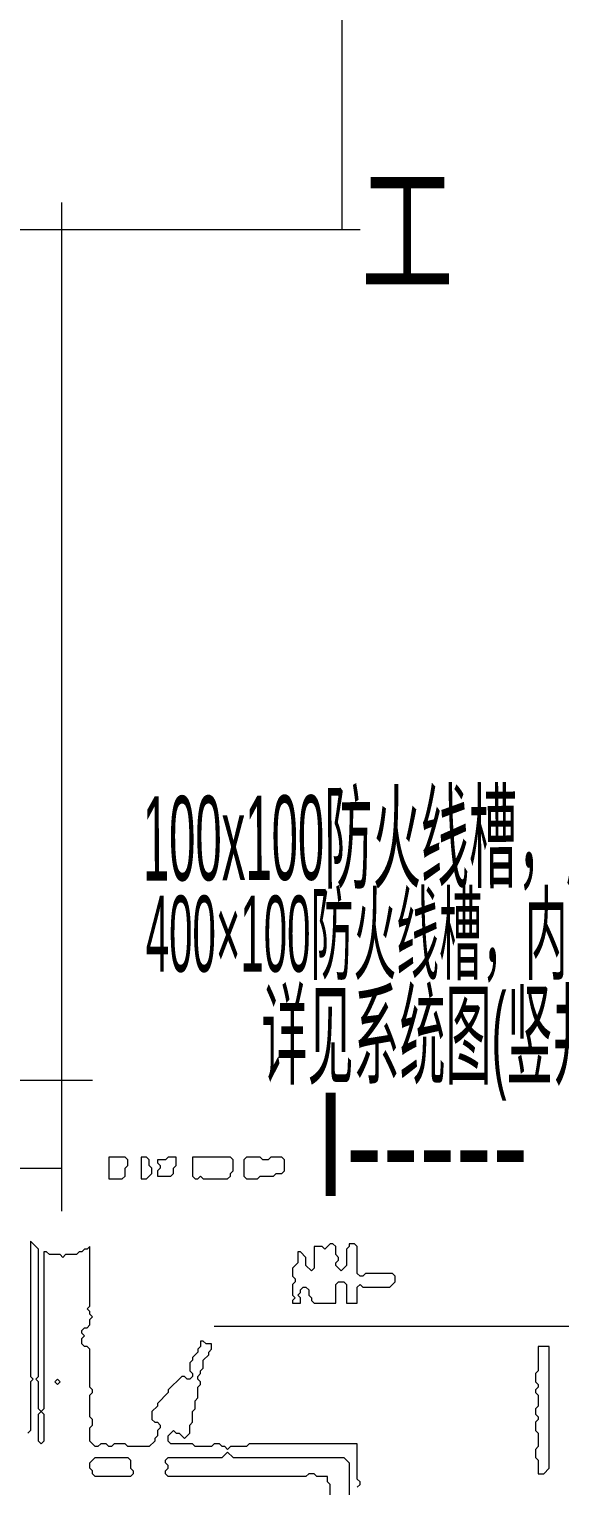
# Model space of a CAD drawing. Header units: millimetres. Extents: x 4 to 412, y 4 to 291.
# Drawn here: x 312.33 to 329.54, y 144.98 to 192.15 of the extents above; entities that cross this region are included whole.
import ezdxf

# ---------------------------------------------------------------- set-up
doc = ezdxf.new("R2010")
doc.units = ezdxf.units.MM
for name, color, linetype, lineweight in [('OCR_TEXT', 6, 'CONTINUOUS', 0), ('TRACE_CURVE', 6, 'CONTINUOUS', 0), ('TRACE_STRAIGHT', 5, 'CONTINUOUS', 0), ('TRACE_TEXT_SYMBOL', 6, 'CONTINUOUS', 0)]:
    doc.layers.add(name, color=color, linetype=linetype, lineweight=lineweight)
doc.styles.add('wqy-unicode', font='wqy-unicode')

msp = doc.modelspace()

# ---------------------------------------------------------------- linework, layer by layer
at = {"layer": 'TRACE_CURVE', "color": 6}
for points in [[(314.304, 149.402), (314.217, 149.489), (314.129, 149.489), (314.042, 149.577), (314.042, 149.752), (314.129, 149.84), (314.042, 149.927), (314.042, 150.015), (314.129, 150.102), (314.217, 150.102), (314.304, 150.19), (314.304, 150.365), (314.392, 150.453), (314.304, 150.54), (314.304, 150.628), (314.217, 150.715), (314.304, 150.803), (314.304, 152.73), (314.217, 152.642), (314.129, 152.642), (314.042, 152.554), (313.954, 152.554), (313.866, 152.467), (313.516, 152.467), (313.428, 152.379), (313.341, 152.467), (312.991, 152.467), (312.903, 152.554), (312.815, 152.554), (312.815, 147.475), (312.728, 147.388), (312.64, 147.475), (312.64, 148.351), (312.553, 148.438), (312.64, 148.526), (312.64, 152.642), (312.378, 152.905), (312.378, 148.526), (312.465, 148.438), (312.378, 148.351), (312.378, 146.775), (312.29, 146.687)], [(317.807, 147.825), (317.807, 148.176), (317.895, 148.263), (317.895, 148.351), (317.807, 148.438), (317.807, 148.526), (317.895, 148.614), (317.895, 148.701), (317.982, 148.789), (317.982, 149.051), (318.157, 149.227), (318.157, 149.314), (318.245, 149.402), (318.245, 149.577), (318.07, 149.577), (317.982, 149.665), (317.895, 149.665), (317.895, 149.489), (317.807, 149.402), (317.807, 149.314), (317.632, 149.139), (317.632, 149.051), (317.544, 148.964), (317.544, 148.701), (317.632, 148.614), (317.632, 148.526), (317.544, 148.438), (317.457, 148.438), (317.369, 148.526), (317.282, 148.526), (316.844, 148.088), (316.844, 148.001), (316.494, 147.65), (316.494, 147.563), (316.318, 147.388), (316.318, 147.125), (316.406, 147.037), (316.494, 147.037), (316.581, 146.95), (316.581, 146.862), (316.494, 146.775), (316.494, 146.599), (316.406, 146.512), (316.406, 146.424), (316.231, 146.249), (315.53, 146.249), (315.443, 146.337), (315.092, 146.337), (315.005, 146.249), (314.917, 146.249), (314.83, 146.337), (314.655, 146.337), (314.567, 146.249), (314.479, 146.249), (314.304, 146.424), (314.304, 146.862), (314.392, 146.95), (314.392, 147.125), (314.304, 147.212), (314.304, 147.913), (314.392, 148.001), (314.392, 148.088), (314.304, 148.176), (314.304, 149.402)], [(322.974, 144.935), (323.062, 145.023), (323.062, 145.111), (322.974, 145.198), (322.974, 146.337), (319.471, 146.337), (319.384, 146.249), (318.858, 146.249), (318.771, 146.162), (318.683, 146.249), (318.595, 146.249), (318.508, 146.337), (318.333, 146.337), (318.245, 146.249), (317.72, 146.249), (317.632, 146.337), (316.931, 146.337), (316.844, 146.424), (316.844, 146.599), (317.019, 146.775), (317.107, 146.687), (317.194, 146.687), (317.369, 146.512), (317.544, 146.687), (317.544, 146.95), (317.632, 147.037), (317.632, 147.388), (317.72, 147.475), (317.72, 147.738), (317.807, 147.825)]]:
    msp.add_lwpolyline(points, dxfattribs=at)
for points in [[(313.166, 148.351), (313.253, 148.438), (313.341, 148.351), (313.253, 148.263)], [(312.64, 147.3), (312.728, 147.388), (312.815, 147.3), (312.815, 146.424), (312.728, 146.337), (312.64, 146.424)], [(314.479, 145.899), (315.53, 145.899), (315.618, 145.811), (315.618, 145.549), (315.705, 145.461), (315.705, 145.373), (315.618, 145.286), (314.479, 145.286), (314.392, 145.373), (314.392, 145.461), (314.304, 145.549), (314.304, 145.724)], [(318.771, 146.074), (318.946, 145.899), (322.536, 145.899), (322.711, 145.724), (322.711, 144.41), (322.536, 144.235), (322.186, 144.235), (322.098, 144.322), (322.098, 145.023), (322.011, 145.111), (322.011, 145.286), (321.66, 145.286), (321.573, 145.373), (321.398, 145.373), (321.31, 145.286), (316.844, 145.286), (316.756, 145.373), (316.756, 145.461), (316.844, 145.549), (316.844, 145.636), (316.756, 145.724), (316.756, 145.811), (316.844, 145.899), (318.595, 145.899)]]:
    msp.add_lwpolyline(points, close=True, dxfattribs=at)
at = {"layer": 'TRACE_STRAIGHT', "color": 5}
for p, q in [((322.469, 226.642), (322.469, 185.658)), ((313.385, 186.536), (313.385, 153.871)), ((300.03, 185.658), (323.062, 185.658)), ((305.196, 158.114), (314.392, 158.114)), ((282.252, 155.269), (313.385, 155.269)), ((318.338, 150.151), (334.797, 150.151))]:
    msp.add_line(p, q, dxfattribs=at)
at = {"layer": 'TRACE_TEXT_SYMBOL', "color": 6}
for points in [[(314.917, 155.62), (314.917, 154.919), (315.355, 154.919), (315.443, 155.007), (315.443, 155.269), (315.53, 155.357), (315.53, 155.532), (315.443, 155.62)], [(315.968, 155.62), (315.968, 154.919), (316.143, 154.919), (316.318, 155.094), (316.318, 155.269), (316.231, 155.357), (316.231, 155.532), (316.143, 155.62)], [(316.844, 155.62), (316.756, 155.532), (316.494, 155.532), (316.494, 155.444), (316.581, 155.357), (316.581, 155.269), (316.494, 155.182), (316.494, 155.007), (316.931, 155.007), (317.019, 155.094), (317.019, 155.269), (317.107, 155.357), (317.107, 155.62)], [(317.632, 155.62), (317.632, 155.007), (317.72, 154.919), (317.807, 154.919), (317.895, 155.007), (317.982, 154.919), (318.771, 154.919), (318.858, 155.007), (318.858, 155.094), (318.946, 155.182), (318.946, 155.532), (318.858, 155.62)], [(319.384, 155.62), (319.296, 155.532), (319.296, 155.007), (319.384, 154.919), (319.734, 154.919), (319.821, 155.007), (320.259, 155.007), (320.347, 155.094), (320.522, 155.094), (320.61, 155.182), (320.61, 155.532), (320.522, 155.62), (320.172, 155.62), (320.084, 155.532), (319.909, 155.532), (319.821, 155.62)], [(322.098, 152.817), (321.923, 152.642), (321.836, 152.73), (321.573, 152.73), (321.573, 152.029), (321.485, 151.941), (321.31, 152.117), (321.31, 152.379), (321.135, 152.554), (321.047, 152.554), (321.047, 152.204), (320.872, 152.029), (320.872, 151.766), (320.96, 151.679), (320.96, 151.591), (320.872, 151.504), (320.872, 151.153), (320.96, 151.066), (320.872, 150.978), (320.872, 150.891), (321.135, 150.891), (321.135, 151.066), (321.047, 151.153), (321.135, 151.241), (321.135, 151.328), (321.223, 151.416), (321.31, 151.416), (321.398, 151.328), (321.398, 151.153), (321.485, 151.066), (321.485, 150.978), (321.573, 150.891), (322.273, 150.891), (322.273, 151.504), (322.361, 151.591), (322.536, 151.591), (322.624, 151.504), (322.624, 150.891), (322.974, 150.891), (322.974, 151.416), (323.062, 151.504), (323.149, 151.416), (324.025, 151.416), (324.2, 151.591), (324.2, 151.766), (324.113, 151.854), (323.237, 151.854), (323.149, 151.766), (323.062, 151.766), (322.974, 151.854), (322.974, 152.73), (322.887, 152.817), (322.711, 152.817), (322.711, 152.73), (322.624, 152.642), (322.624, 152.117), (322.449, 151.941), (322.273, 152.117), (322.273, 152.204), (322.361, 152.292), (322.361, 152.379), (322.273, 152.467), (322.273, 152.73), (322.186, 152.817)], [(328.842, 149.489), (328.842, 148.701), (328.754, 148.614), (328.754, 148.351), (328.842, 148.263), (328.842, 148.176), (328.754, 148.088), (328.754, 148.001), (328.842, 147.913), (328.842, 147.563), (328.754, 147.475), (328.754, 147.3), (328.842, 147.212), (328.842, 147.125), (328.754, 147.037), (328.754, 146.775), (328.842, 146.687), (328.842, 146.249), (328.754, 146.162), (328.754, 145.899), (328.842, 145.811), (328.842, 145.373), (329.017, 145.373), (329.192, 145.549), (329.192, 149.489)]]:
    msp.add_lwpolyline(points, close=True, dxfattribs=at)

# ---------------------------------------------------------------- texts
at = {"layer": 'OCR_TEXT', "color": 6, "style": 'wqy-unicode'}
for s, height, width, p in [('工', 3.484, 0.629885, (323.097, 183.906)), ('400×100防火线槽，内部按1:2月金属隔板分隔', 2.45909, 0.41427, (316.115, 161.631)), ('详见系统图(竖井内沿墙明效）', 2.66401, 0.410354, (319.87, 158.257)), ('I-----', 3.3471, 0.795015, (321.615, 154.366))]:
    msp.add_text(s, height=height, dxfattribs=dict(at, width=width)).set_placement(p)
at = {"layer": 'OCR_TEXT', "color": 6, "style": 'wqy-unicode', "width": 0.419485}
msp.add_text('100x100防火线槽，凤机水泵等应急控制', height=2.73232, rotation=0.3114, dxfattribs=at).set_placement((316.028, 164.578))

doc.saveas('drawing.dxf')
